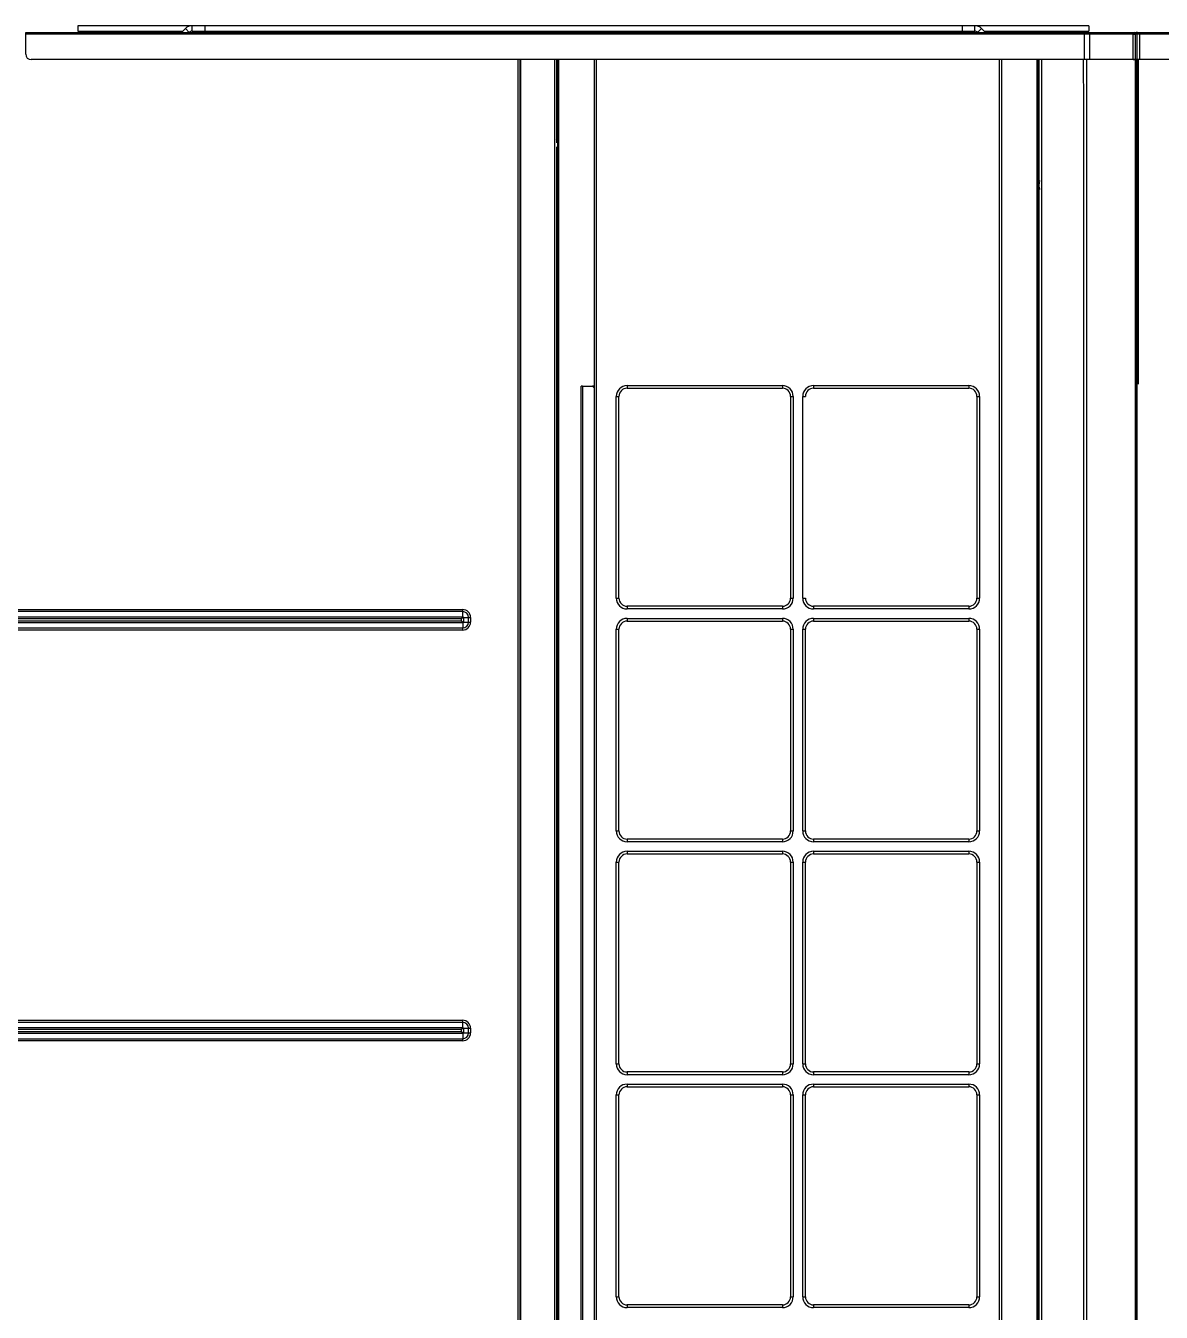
# Model space of a CAD drawing. Header units: millimetres. Extents: x 10547 to 11305, y 9897 to 10391.
# Drawn here: x 11004.63 to 11010.87, y 10156.11 to 10163.18 of the extents above; entities that cross this region are included whole.
import ezdxf

# ---------------------------------------------------------------- set-up
doc = ezdxf.new("R2010")
doc.units = ezdxf.units.MM
doc.layers.add('EHP', color=1, linetype='Continuous')
doc.layers.add('LG-AIRCON', color=240, linetype='Continuous')

# ---------------------------------------------------------------- blocks, each defined once
blk = doc.blocks.new('NEWUXC-1')
at = {"layer": 'LG-AIRCON', "color": 0}
for p, q in [((123.21, 1749.6), (39.04, 1749.6)), ((39.04, 1749.6), (39.04, 1745.6)), ((118.26, 1747.55), (115.31, 1744.6)), ((121.09, 1744.72), (118.26, 1747.55)), ((132.55, 1749.6), (123.21, 1749.6)), ((123.21, 1745.6), (123.21, 1749.6)), ((691.06, 1749.6), (132.54, 1749.6)), ((132.54, 1749.6), (132.54, 1745.6)), ((700.39, 1749.6), (691.05, 1749.6)), ((691.06, 1749.6), (691.06, 1745.6)), ((784.56, 1749.6), (700.39, 1749.6)), ((700.39, 1745.6), (700.39, 1749.6)), ((702.51, 1744.72), (705.34, 1747.55)), ((708.29, 1744.6), (705.34, 1747.55)), ((784.56, 1749.6), (784.56, 1745.6)), ((-821.8, 1724.6), (-821.8, 1743.3)), ((-821.8, 1743.3), (-820.25, 1743.3)), ((-820.5, 1744.6), (-819.33, 1744.6)), ((-820.25, 1743.3), (-820.25, 1724.6)), ((-784.95, 1743.3), (-820.25, 1743.3)), ((-819.33, 1744.6), (-784.03, 1744.6)), ((0.5, 1743.3), (0.5, 1744.6)), ((0.5, 1744.6), (781.2, 1744.6)), ((0.5, 1728.6), (0.5, 1743.3)), ((781.2, 1743.3), (0.5, 1743.3)), ((39.04, 1745.6), (116.32, 1745.6)), ((120.97, 1744.6), (121.09, 1744.72)), ((123.21, 1745.6), (132.55, 1745.6)), ((132.54, 1745.6), (691.06, 1745.6)), ((691.05, 1745.6), (700.39, 1745.6)), ((702.51, 1744.72), (702.63, 1744.6)), ((707.28, 1745.6), (784.56, 1745.6)), ((781.2, 1744.6), (784.03, 1744.6)), ((781.2, 1743.3), (781.2, 1744.6)), ((784.95, 1743.3), (781.2, 1743.3)), ((781.2, 1724.6), (781.2, 1743.3)), ((784.03, 1744.6), (819.33, 1744.6)), ((820.25, 1743.3), (784.95, 1743.3)), ((784.95, 1743.3), (784.95, 1724.6)), ((820.5, 1744.6), (819.33, 1744.6)), ((821.8, 1743.3), (820.25, 1743.3)), ((820.25, 1724.6), (820.25, 1743.3)), ((821.8, 1743.3), (821.8, 1724.6)), ((-821.8, 1724.6), (-820.25, 1724.6)), ((-784.95, 1724.6), (-820.25, 1724.6)), ((781.2, 1724.6), (4.5, 1724.6)), ((363.7, 92.7), (363.7, 1724.59)), ((365, 1724.59), (365, 92.7)), ((365.5, 1724.59), (365.5, 92.7)), ((390.7, 92.7), (390.7, 1724.59)), ((392, 1724.59), (392, 1663.28)), ((393, 92.7), (393, 1724.6)), ((393.5, 1724.6), (393.5, 92.7)), ((420, 92.7), (420, 1724.6)), ((421.3, 1724.6), (421.3, 92.7)), ((718.7, 92.7), (718.7, 1724.6)), ((720, 1724.6), (720, 92.7)), ((746.5, 92.7), (746.5, 1724.6)), ((747, 1724.6), (747, 92.7)), ((747.5, 1647.2), (747.5, 1724.6)), ((748, 1.61), (748, 1724.6)), ((749.5, 1724.6), (749.5, 1.61)), ((784.95, 1724.6), (781.2, 1724.6)), ((820.25, 1724.6), (784.95, 1724.6)), ((821.8, 1724.6), (820.25, 1724.6)), ((821, 1724.6), (821, 1485.1)), ((392.35, 1664.6), (392, 1664.6)), ((392.35, 1663.28), (392.35, 1664.6)), ((392, 1660.27), (392, 92.7)), ((747, 1647.2), (747.5, 1647.2)), ((748, 1647.2), (747.5, 1647.2)), ((747.5, 1617.2), (747, 1617.2)), ((747.5, 1617.2), (748, 1617.2)), ((747.5, 1463.2), (747.5, 1617.2)), ((393, 1514.38), (392, 1514.38)), ((393, 1511.8), (392, 1511.8)), ((393, 1509.5), (392, 1509.5)), ((410.05, 102.25), (410.05, 1483.75)), ((411.05, 1483.75), (410.05, 1483.75)), ((411.05, 1483.75), (411.05, 102.25)), ((411.05, 1483.75), (418.55, 1483.75)), ((420, 1482.3), (418.55, 1483.75)), ((420, 1483.75), (418.55, 1483.75)), ((444, 1484.2), (558.5, 1484.2)), ((444, 1484.2), (444, 1482.2)), ((444, 1482.2), (558.5, 1482.2)), ((558.5, 1484.2), (558.5, 1482.2)), ((581.5, 1484.2), (696, 1484.2)), ((581.5, 1484.2), (581.5, 1482.2)), ((581.5, 1482.2), (696, 1482.2)), ((696, 1484.2), (696, 1482.2)), ((393, 1474.5), (392, 1474.5)), ((393, 1472.5), (392, 1472.5)), ((436, 1327.4), (436, 1476.2)), ((436, 1476.2), (438, 1476.2)), ((438, 1327.4), (438, 1476.2)), ((564.5, 1476.2), (566.5, 1476.2)), ((564.5, 1476.2), (564.5, 1327.4)), ((566.5, 1476.2), (566.5, 1327.4)), ((573.5, 1327.4), (573.5, 1476.2)), ((573.5, 1476.2), (575.5, 1476.2)), ((702, 1476.2), (704, 1476.2)), ((702, 1476.2), (702, 1327.4)), ((704, 1476.2), (704, 1327.4)), ((747.5, 1463.2), (747, 1463.2)), ((747.5, 1463.2), (748, 1463.2)), ((747, 1432.2), (747.5, 1432.2)), ((748, 1432.2), (747.5, 1432.2)), ((747.5, 293.2), (747.5, 1432.2)), ((436, 1327.4), (438, 1327.4)), ((444, 1321.4), (444, 1319.4)), ((558.5, 1321.4), (444, 1321.4)), ((558.5, 1319.4), (444, 1319.4)), ((558.5, 1321.4), (558.5, 1319.4)), ((564.5, 1327.4), (566.5, 1327.4)), ((573.5, 1327.4), (575.5, 1327.4)), ((581.5, 1321.4), (581.5, 1319.4)), ((696, 1321.4), (581.5, 1321.4)), ((696, 1319.4), (581.5, 1319.4)), ((696, 1321.4), (696, 1319.4)), ((702, 1327.4), (704, 1327.4)), ((-322.75, 1319), (322.75, 1319)), ((322.75, 1317.5), (-322.75, 1317.5)), ((-322.75, 1313.7), (322.75, 1313.7)), ((321.75, 1312.2), (-321.75, 1312.2)), ((-321.75, 1310.7), (321.75, 1310.7)), ((321.75, 1310.7), (321.75, 1312.2)), ((322.75, 1317.5), (322.75, 1319)), ((322.75, 1313.7), (322.75, 1317.5)), ((323.25, 1313.2), (327.05, 1313.2)), ((323.25, 1313.2), (323.25, 1309.7)), ((323.25, 1309.7), (327.05, 1309.7)), ((327.05, 1313.2), (328.55, 1313.2)), ((327.05, 1309.7), (327.05, 1313.2)), ((327.05, 1309.7), (328.55, 1309.7)), ((328.55, 1313.2), (328.55, 1309.7)), ((444, 1312.45), (558.5, 1312.45)), ((444, 1312.45), (444, 1310.45)), ((444, 1310.45), (558.5, 1310.45)), ((558.5, 1312.45), (558.5, 1310.45)), ((581.5, 1312.45), (696, 1312.45)), ((581.5, 1312.45), (581.5, 1310.45)), ((581.5, 1310.45), (696, 1310.45)), ((696, 1312.45), (696, 1310.45)), ((322.75, 1309.2), (-322.75, 1309.2)), ((-322.75, 1305.4), (322.75, 1305.4)), ((322.75, 1303.9), (-322.75, 1303.9)), ((322.75, 1309.2), (322.75, 1305.4)), ((322.75, 1303.9), (322.75, 1305.4)), ((436, 1155.65), (436, 1304.45)), ((436, 1304.45), (438, 1304.45)), ((438, 1155.65), (438, 1304.45)), ((564.5, 1304.45), (566.5, 1304.45)), ((564.5, 1304.45), (564.5, 1155.65)), ((566.5, 1304.45), (566.5, 1155.65)), ((573.5, 1155.65), (573.5, 1304.45)), ((573.5, 1304.45), (575.5, 1304.45)), ((575.5, 1155.65), (575.5, 1304.45)), ((702, 1304.45), (704, 1304.45)), ((702, 1304.45), (702, 1155.65)), ((704, 1304.45), (704, 1155.65)), ((436, 1155.65), (438, 1155.65)), ((444, 1149.65), (444, 1147.65)), ((558.5, 1149.65), (444, 1149.65)), ((558.5, 1149.65), (558.5, 1147.65)), ((564.5, 1155.65), (566.5, 1155.65)), ((573.5, 1155.65), (575.5, 1155.65)), ((581.5, 1149.65), (581.5, 1147.65)), ((696, 1149.65), (581.5, 1149.65)), ((696, 1149.65), (696, 1147.65)), ((702, 1155.65), (704, 1155.65)), ((558.5, 1147.65), (444, 1147.65)), ((444, 1140.7), (558.5, 1140.7)), ((444, 1140.7), (444, 1138.7)), ((558.5, 1140.7), (558.5, 1138.7)), ((696, 1147.65), (581.5, 1147.65)), ((581.5, 1140.7), (696, 1140.7)), ((581.5, 1140.7), (581.5, 1138.7)), ((696, 1140.7), (696, 1138.7)), ((436, 983.9), (436, 1132.7)), ((436, 1132.7), (438, 1132.7)), ((438, 983.9), (438, 1132.7)), ((444, 1138.7), (558.5, 1138.7)), ((564.5, 1132.7), (566.5, 1132.7)), ((564.5, 1132.7), (564.5, 983.9)), ((566.5, 1132.7), (566.5, 983.9)), ((573.5, 983.9), (573.5, 1132.7)), ((573.5, 1132.7), (575.5, 1132.7)), ((575.5, 983.9), (575.5, 1132.7)), ((581.5, 1138.7), (696, 1138.7)), ((702, 1132.7), (704, 1132.7)), ((702, 1132.7), (702, 983.9)), ((704, 1132.7), (704, 983.9)), ((-322.75, 1016), (322.75, 1016)), ((322.75, 1014.5), (322.75, 1016)), ((322.75, 1014.5), (-322.75, 1014.5)), ((-322.75, 1010.7), (322.75, 1010.7)), ((322.75, 1006.2), (-322.75, 1006.2)), ((321.75, 1009.2), (-321.75, 1009.2)), ((-321.75, 1007.7), (321.75, 1007.7)), ((321.75, 1007.7), (321.75, 1009.2)), ((322.75, 1010.7), (322.75, 1014.5)), ((322.75, 1006.2), (322.75, 1002.4)), ((323.25, 1010.2), (327.05, 1010.2)), ((323.25, 1010.2), (323.25, 1006.7)), ((323.25, 1006.7), (327.05, 1006.7)), ((327.05, 1010.2), (328.55, 1010.2)), ((327.05, 1006.7), (327.05, 1010.2)), ((327.05, 1006.7), (328.55, 1006.7)), ((328.55, 1010.2), (328.55, 1006.7)), ((-322.75, 1002.4), (322.75, 1002.4)), ((322.75, 1000.9), (-322.75, 1000.9)), ((322.75, 1000.9), (322.75, 1002.4)), ((436, 983.9), (438, 983.9)), ((558.5, 977.9), (444, 977.9)), ((444, 977.9), (444, 975.9)), ((558.5, 977.9), (558.5, 975.9)), ((564.5, 983.9), (566.5, 983.9)), ((573.5, 983.9), (575.5, 983.9)), ((696, 977.9), (581.5, 977.9)), ((581.5, 977.9), (581.5, 975.9)), ((696, 977.9), (696, 975.9)), ((702, 983.9), (704, 983.9)), ((558.5, 975.9), (444, 975.9)), ((444, 968.95), (558.5, 968.95)), ((444, 968.95), (444, 966.95)), ((558.5, 968.95), (558.5, 966.95)), ((696, 975.9), (581.5, 975.9)), ((581.5, 968.95), (696, 968.95)), ((581.5, 968.95), (581.5, 966.95)), ((696, 968.95), (696, 966.95)), ((436, 812.15), (436, 960.95)), ((436, 960.95), (438, 960.95)), ((438, 812.15), (438, 960.95)), ((444, 966.95), (558.5, 966.95)), ((564.5, 960.95), (566.5, 960.95)), ((564.5, 960.95), (564.5, 812.15)), ((566.5, 960.95), (566.5, 812.15)), ((573.5, 812.15), (573.5, 960.95)), ((573.5, 960.95), (575.5, 960.95)), ((575.5, 812.15), (575.5, 960.95)), ((581.5, 966.95), (696, 966.95)), ((702, 960.95), (704, 960.95)), ((702, 960.95), (702, 812.15)), ((704, 960.95), (704, 812.15)), ((436, 812.15), (438, 812.15)), ((564.5, 812.15), (566.5, 812.15)), ((573.5, 812.15), (575.5, 812.15)), ((702, 812.15), (704, 812.15)), ((444, 806.15), (444, 804.15)), ((558.5, 806.15), (444, 806.15)), ((558.5, 804.15), (444, 804.15)), ((558.5, 806.15), (558.5, 804.15)), ((581.5, 806.15), (581.5, 804.15)), ((696, 806.15), (581.5, 806.15)), ((696, 804.15), (581.5, 804.15)), ((696, 806.15), (696, 804.15))]:
    blk.add_line(p, q, dxfattribs=at)
for points in [[(-820, 793.59), (-820, 828.04), (-820, 862.49), (-820, 896.95), (-820, 931.4), (-820, 965.85), (-820, 1000.3), (-820, 1034.75), (-820, 1069.2), (-820, 1103.66), (-820, 1138.11), (-820, 1172.56), (-820, 1207.01), (-820, 1241.46), (-820, 1275.92), (-820, 1310.37), (-820, 1344.82), (-820, 1379.27), (-820, 1413.72), (-820, 1448.17), (-820, 1482.63), (-820, 1517.08), (-820, 1551.53), (-820, 1585.98), (-820, 1620.43), (-820, 1654.89), (-820, 1689.34), (-820, 1724.6)], [(-819.07, 1724.6), (-819.12, 1690.35), (-819.12, 1655.88), (-819.12, 1621.4), (-819.12, 1586.93), (-819.12, 1552.46), (-819.12, 1517.99), (-819.12, 1483.51), (-819.12, 1449.04), (-819.12, 1414.57), (-819.12, 1380.1), (-819.12, 1345.62), (-819.12, 1311.15), (-819.12, 1276.68), (-819.12, 1242.21), (-819.12, 1207.73), (-819.12, 1173.26), (-819.12, 1138.79), (-819.12, 1104.32), (-819.12, 1069.85), (-819.12, 1035.37), (-819.12, 1000.9), (-819.12, 966.43), (-819.12, 931.96), (-819.12, 897.48), (-819.12, 863.01), (-819.12, 828.54), (-819.12, 794.07)], [(780.73, 793.75), (780.73, 828.21), (780.73, 862.67), (780.73, 897.13), (780.73, 931.59), (780.73, 966.05), (780.73, 1000.51), (780.73, 1034.96), (780.73, 1069.42), (780.73, 1103.88), (780.73, 1138.34), (780.73, 1172.8), (780.73, 1207.26), (780.73, 1241.72), (780.73, 1276.18), (780.73, 1310.63), (780.73, 1345.09), (780.73, 1379.55), (780.73, 1414.01), (780.73, 1448.47), (780.73, 1482.93), (780.73, 1517.39), (780.73, 1551.85), (780.73, 1586.3), (780.73, 1620.76), (780.73, 1655.22), (780.73, 1689.68), (780.66, 1724.28)], [(782.9, 1724.6), (782.85, 1690.35), (782.85, 1655.88), (782.85, 1621.4), (782.85, 1586.93), (782.85, 1552.46), (782.85, 1517.99), (782.85, 1483.51), (782.85, 1449.04), (782.85, 1414.57), (782.85, 1380.1), (782.85, 1345.62), (782.85, 1311.15), (782.85, 1276.68), (782.85, 1242.21), (782.85, 1207.73), (782.85, 1173.26), (782.85, 1138.79), (782.85, 1104.32), (782.85, 1069.85), (782.85, 1035.37), (782.85, 1000.9), (782.85, 966.43), (782.85, 931.96), (782.85, 897.48), (782.85, 863.01), (782.85, 828.54), (782.85, 794.07)], [(819.12, 794.07), (819.12, 828.54), (819.12, 863.01), (819.12, 897.48), (819.12, 931.96), (819.12, 966.43), (819.12, 1000.9), (819.12, 1035.37), (819.12, 1069.85), (819.12, 1104.32), (819.12, 1138.79), (819.12, 1173.26), (819.12, 1207.73), (819.12, 1242.21), (819.12, 1276.68), (819.12, 1311.15), (819.12, 1345.62), (819.12, 1380.1), (819.12, 1414.57), (819.12, 1449.04), (819.12, 1483.51), (819.12, 1517.99), (819.12, 1552.46), (819.12, 1586.93), (819.12, 1621.4), (819.12, 1655.88), (819.12, 1685.21), (819.07, 1724.6)], [(820, 1723.95), (820, 1689.58), (820, 1655.12), (820, 1620.66), (820, 1586.2), (820, 1551.75), (820, 1517.29), (820, 1482.83), (820, 1448.38), (820, 1413.92), (820, 1379.47), (820, 1345.01), (820, 1310.55), (820, 1276.1), (820, 1241.64), (820, 1207.18), (820, 1172.73), (820, 1138.27), (820, 1103.81), (820, 1069.36), (820, 1034.9), (820, 1000.44), (820, 965.99), (820, 931.53), (820, 897.07), (820, 862.62), (820, 828.16), (820, 793.7)], [(393, 1659.5), (392.98, 1659.5), (392.96, 1659.5), (392.94, 1659.5), (392.92, 1659.5), (392.9, 1659.5), (392.88, 1659.5), (392.86, 1659.5), (392.84, 1659.5), (392.82, 1659.5), (392.8, 1659.5), (392.78, 1659.5), (392.76, 1659.5), (392.74, 1659.5), (392.72, 1659.5), (392.7, 1659.5), (392.68, 1659.5), (392.66, 1659.5), (392.64, 1659.5), (392.62, 1659.5), (392.6, 1659.5), (392.58, 1659.5), (392.56, 1659.5), (392.54, 1659.5), (392.52, 1659.5), (392.5, 1659.5), (392.48, 1659.5), (392.46, 1659.5), (392.44, 1659.5), (392.42, 1659.5), (392.4, 1659.5), (392.38, 1659.5), (392.36, 1659.5), (392.34, 1659.5), (392.32, 1659.5), (392.3, 1659.5), (392.28, 1659.5), (392.26, 1659.5), (392.24, 1659.5), (392.22, 1659.5), (392.2, 1659.5), (392.18, 1659.5), (392.16, 1659.5), (392.14, 1659.5), (392.12, 1659.5), (392.1, 1659.5), (392.08, 1659.5), (392.06, 1659.5), (392.04, 1659.5), (392.02, 1659.5), (392, 1659.5)], [(747.01, 1635.15), (747.04, 1635.15), (747.07, 1635.15), (747.1, 1635.15), (747.13, 1635.15), (747.16, 1635.15), (747.19, 1635.15), (747.22, 1635.15), (747.25, 1635.15), (747.28, 1635.15), (747.31, 1635.15), (747.34, 1635.15), (747.38, 1635.15), (747.41, 1635.15), (747.44, 1635.15), (747.47, 1635.15), (747.5, 1635.15), (747.53, 1635.15), (747.56, 1635.15), (747.59, 1635.15), (747.62, 1635.15), (747.65, 1635.15), (747.68, 1635.15), (747.71, 1635.15), (747.74, 1635.15), (747.77, 1635.15), (747.8, 1635.15), (747.82, 1635.15), (747.85, 1635.15), (747.88, 1635.15), (747.91, 1635.15), (747.94, 1635.15), (747.97, 1635.15), (748, 1635.15), (748.03, 1635.15), (748.06, 1635.15), (748.09, 1635.15), (748.12, 1635.15), (748.15, 1635.15), (748.18, 1635.15), (748.21, 1635.15), (748.24, 1635.15), (748.27, 1635.15), (748.3, 1635.15), (748.33, 1635.15), (748.36, 1635.15), (748.39, 1635.15), (748.41, 1635.15), (748.44, 1635.15), (748.47, 1635.15), (748.5, 1635.14)], [(748.01, 1634.19), (748, 1634.19), (747.98, 1634.19), (747.96, 1634.19), (747.94, 1634.19), (747.92, 1634.19), (747.9, 1634.19), (747.88, 1634.19), (747.86, 1634.19), (747.84, 1634.19), (747.82, 1634.19), (747.8, 1634.19), (747.78, 1634.19), (747.76, 1634.19), (747.74, 1634.19), (747.72, 1634.19), (747.7, 1634.19), (747.68, 1634.19), (747.66, 1634.19), (747.64, 1634.19), (747.62, 1634.19), (747.6, 1634.19), (747.58, 1634.19), (747.56, 1634.19), (747.55, 1634.19), (747.53, 1634.19), (747.51, 1634.19), (747.49, 1634.19), (747.47, 1634.19), (747.45, 1634.19), (747.43, 1634.19), (747.41, 1634.19), (747.39, 1634.19), (747.37, 1634.19), (747.35, 1634.19), (747.33, 1634.19), (747.31, 1634.19), (747.29, 1634.19), (747.27, 1634.19), (747.25, 1634.19), (747.23, 1634.19), (747.21, 1634.19), (747.19, 1634.19), (747.17, 1634.19), (747.15, 1634.19), (747.13, 1634.19), (747.11, 1634.19), (747.09, 1634.19), (747.07, 1634.19), (747.05, 1634.19), (747.03, 1634.19)], [(747.47, 1634), (747.49, 1634), (747.51, 1634), (747.53, 1634), (747.55, 1634), (747.56, 1634), (747.58, 1634), (747.6, 1634), (747.62, 1634), (747.64, 1634), (747.66, 1634), (747.68, 1634), (747.7, 1634), (747.71, 1634), (747.73, 1634), (747.75, 1634), (747.77, 1634), (747.79, 1634), (747.81, 1634), (747.83, 1634), (747.84, 1634), (747.86, 1634), (747.88, 1634), (747.9, 1634), (747.92, 1634), (747.94, 1634), (747.96, 1634), (747.97, 1634), (747.99, 1634), (748.01, 1634), (748.03, 1634), (748.05, 1634), (748.07, 1634), (748.09, 1634), (748.1, 1634), (748.12, 1634), (748.14, 1634), (748.16, 1634), (748.18, 1634), (748.2, 1634), (748.22, 1634), (748.23, 1634), (748.25, 1634), (748.27, 1634), (748.29, 1634), (748.31, 1634), (748.33, 1634), (748.34, 1634), (748.36, 1634), (748.38, 1634), (748.4, 1634)], [(748.47, 1633.2), (748.45, 1633.2), (748.43, 1633.2), (748.41, 1633.2), (748.39, 1633.2), (748.37, 1633.2), (748.36, 1633.2), (748.34, 1633.2), (748.32, 1633.2), (748.3, 1633.2), (748.28, 1633.2), (748.26, 1633.2), (748.24, 1633.2), (748.22, 1633.2), (748.2, 1633.2), (748.19, 1633.2), (748.17, 1633.2), (748.15, 1633.2), (748.13, 1633.2), (748.11, 1633.2), (748.09, 1633.2), (748.07, 1633.2), (748.05, 1633.2), (748.03, 1633.2), (748.02, 1633.2), (748, 1633.2), (747.98, 1633.2), (747.96, 1633.2), (747.94, 1633.2), (747.92, 1633.2), (747.9, 1633.2), (747.88, 1633.2), (747.86, 1633.2), (747.85, 1633.2), (747.83, 1633.2), (747.81, 1633.2), (747.79, 1633.2), (747.77, 1633.2), (747.75, 1633.2), (747.73, 1633.2), (747.71, 1633.2), (747.69, 1633.2), (747.67, 1633.2), (747.66, 1633.2), (747.64, 1633.2), (747.62, 1633.2), (747.6, 1633.2), (747.58, 1633.2), (747.56, 1633.21), (747.54, 1633.21), (747.52, 1633.21)], [(748.03, 1628.54), (748.01, 1628.54), (747.99, 1628.54), (747.97, 1628.54), (747.95, 1628.54), (747.93, 1628.54), (747.91, 1628.54), (747.89, 1628.54), (747.87, 1628.54), (747.85, 1628.54), (747.83, 1628.54), (747.81, 1628.54), (747.79, 1628.54), (747.77, 1628.54), (747.75, 1628.54), (747.73, 1628.54), (747.71, 1628.54), (747.69, 1628.54), (747.67, 1628.54), (747.65, 1628.54), (747.63, 1628.54), (747.61, 1628.54), (747.59, 1628.54), (747.57, 1628.54), (747.55, 1628.54), (747.54, 1628.54), (747.52, 1628.54), (747.5, 1628.54), (747.48, 1628.54), (747.46, 1628.54), (747.44, 1628.54), (747.42, 1628.54), (747.4, 1628.54), (747.38, 1628.54), (747.36, 1628.54), (747.34, 1628.54), (747.32, 1628.54), (747.3, 1628.54), (747.28, 1628.54), (747.26, 1628.54), (747.24, 1628.54), (747.22, 1628.54), (747.2, 1628.54), (747.18, 1628.54), (747.16, 1628.54), (747.14, 1628.54), (747.12, 1628.54), (747.1, 1628.54), (747.08, 1628.54), (747.06, 1628.54), (747.04, 1628.54)], [(747.05, 1629.35), (747.08, 1629.35), (747.11, 1629.35), (747.15, 1629.35), (747.18, 1629.35), (747.22, 1629.35), (747.25, 1629.35), (747.29, 1629.35), (747.32, 1629.35), (747.35, 1629.35), (747.39, 1629.35), (747.42, 1629.35), (747.45, 1629.35), (747.49, 1629.35), (747.52, 1629.35), (747.56, 1629.35), (747.59, 1629.35), (747.62, 1629.35), (747.66, 1629.35), (747.69, 1629.35), (747.72, 1629.35), (747.76, 1629.35), (747.79, 1629.35), (747.82, 1629.35), (747.86, 1629.35), (747.89, 1629.35), (747.93, 1629.35), (747.96, 1629.35), (747.99, 1629.35), (748.03, 1629.35), (748.06, 1629.35), (748.09, 1629.35), (748.12, 1629.35), (748.16, 1629.35), (748.19, 1629.35), (748.22, 1629.35), (748.26, 1629.35), (748.29, 1629.35), (748.32, 1629.35), (748.36, 1629.35), (748.39, 1629.35), (748.42, 1629.35), (748.45, 1629.35), (748.49, 1629.35), (748.52, 1629.35), (748.55, 1629.35), (748.59, 1629.35), (748.62, 1629.35), (748.65, 1629.35), (748.68, 1629.35), (748.72, 1629.35)], [(748.4, 1629.59), (748.38, 1629.59), (748.36, 1629.59), (748.34, 1629.59), (748.33, 1629.59), (748.31, 1629.59), (748.29, 1629.59), (748.27, 1629.59), (748.25, 1629.59), (748.23, 1629.59), (748.22, 1629.59), (748.2, 1629.59), (748.18, 1629.59), (748.16, 1629.59), (748.14, 1629.59), (748.12, 1629.59), (748.1, 1629.59), (748.09, 1629.59), (748.07, 1629.59), (748.05, 1629.59), (748.03, 1629.59), (748.01, 1629.59), (747.99, 1629.59), (747.97, 1629.59), (747.96, 1629.59), (747.94, 1629.59), (747.92, 1629.59), (747.9, 1629.59), (747.88, 1629.59), (747.86, 1629.59), (747.84, 1629.59), (747.83, 1629.59), (747.81, 1629.59), (747.79, 1629.59), (747.77, 1629.59), (747.75, 1629.59), (747.73, 1629.59), (747.71, 1629.59), (747.7, 1629.59), (747.68, 1629.59), (747.66, 1629.59), (747.64, 1629.59), (747.62, 1629.59), (747.6, 1629.59), (747.58, 1629.59), (747.56, 1629.59), (747.55, 1629.59), (747.53, 1629.59), (747.51, 1629.59), (747.49, 1629.59), (747.47, 1629.59)], [(747.52, 1630.38), (747.54, 1630.38), (747.56, 1630.38), (747.58, 1630.38), (747.6, 1630.38), (747.62, 1630.38), (747.64, 1630.38), (747.66, 1630.38), (747.67, 1630.38), (747.69, 1630.38), (747.71, 1630.38), (747.73, 1630.38), (747.75, 1630.38), (747.77, 1630.38), (747.79, 1630.38), (747.81, 1630.38), (747.83, 1630.38), (747.85, 1630.38), (747.86, 1630.38), (747.88, 1630.38), (747.9, 1630.38), (747.92, 1630.38), (747.94, 1630.38), (747.96, 1630.38), (747.98, 1630.38), (748, 1630.38), (748.02, 1630.38), (748.03, 1630.38), (748.05, 1630.38), (748.07, 1630.38), (748.09, 1630.38), (748.11, 1630.38), (748.13, 1630.38), (748.15, 1630.38), (748.17, 1630.38), (748.19, 1630.38), (748.2, 1630.38), (748.22, 1630.38), (748.24, 1630.38), (748.26, 1630.38), (748.28, 1630.38), (748.3, 1630.38), (748.32, 1630.38), (748.34, 1630.38), (748.36, 1630.38), (748.37, 1630.38), (748.39, 1630.38), (748.41, 1630.38), (748.43, 1630.38), (748.45, 1630.38), (748.47, 1630.38)], [(392, 1548), (392.02, 1548), (392.04, 1548), (392.06, 1548), (392.08, 1548), (392.1, 1548), (392.12, 1548), (392.14, 1548), (392.16, 1548), (392.18, 1547.99), (392.2, 1547.99), (392.22, 1547.99), (392.24, 1547.99), (392.26, 1547.99), (392.28, 1547.99), (392.3, 1547.99), (392.32, 1547.99), (392.34, 1547.99), (392.36, 1547.99), (392.38, 1547.99), (392.4, 1547.99), (392.42, 1547.99), (392.44, 1547.99), (392.46, 1547.99), (392.48, 1547.99), (392.5, 1547.99), (392.52, 1547.99), (392.54, 1547.99), (392.56, 1547.99), (392.58, 1547.99), (392.6, 1547.98), (392.62, 1547.98), (392.64, 1547.98), (392.66, 1547.98), (392.68, 1547.98), (392.7, 1547.98), (392.72, 1547.98), (392.74, 1547.98), (392.76, 1547.98), (392.78, 1547.98), (392.8, 1547.98), (392.82, 1547.98), (392.84, 1547.98), (392.86, 1547.98), (392.88, 1547.98), (392.9, 1547.98), (392.92, 1547.98), (392.94, 1547.98), (392.96, 1547.98), (392.98, 1547.98), (393, 1547.98)], [(393, 1547.35), (392.98, 1547.35), (392.96, 1547.35), (392.94, 1547.35), (392.92, 1547.35), (392.9, 1547.35), (392.88, 1547.35), (392.86, 1547.35), (392.84, 1547.35), (392.82, 1547.35), (392.8, 1547.35), (392.78, 1547.35), (392.76, 1547.35), (392.74, 1547.35), (392.72, 1547.35), (392.7, 1547.35), (392.68, 1547.35), (392.66, 1547.35), (392.64, 1547.35), (392.62, 1547.35), (392.6, 1547.35), (392.58, 1547.35), (392.56, 1547.35), (392.54, 1547.35), (392.52, 1547.35), (392.5, 1547.35), (392.48, 1547.36), (392.46, 1547.36), (392.44, 1547.36), (392.42, 1547.36), (392.4, 1547.36), (392.38, 1547.36), (392.36, 1547.36), (392.34, 1547.36), (392.32, 1547.36), (392.3, 1547.36), (392.28, 1547.36), (392.26, 1547.36), (392.24, 1547.36), (392.22, 1547.36), (392.2, 1547.36), (392.18, 1547.36), (392.16, 1547.36), (392.14, 1547.36), (392.12, 1547.36), (392.1, 1547.36), (392.08, 1547.36), (392.06, 1547.36), (392.04, 1547.36), (392.02, 1547.36), (392, 1547.36)], [(393, 1546.72), (392.98, 1546.72), (392.96, 1546.72), (392.94, 1546.72), (392.92, 1546.72), (392.9, 1546.72), (392.88, 1546.72), (392.86, 1546.72), (392.84, 1546.72), (392.82, 1546.72), (392.8, 1546.72), (392.78, 1546.72), (392.76, 1546.72), (392.74, 1546.72), (392.72, 1546.72), (392.7, 1546.72), (392.68, 1546.72), (392.66, 1546.72), (392.64, 1546.72), (392.62, 1546.72), (392.6, 1546.72), (392.58, 1546.72), (392.56, 1546.72), (392.54, 1546.71), (392.52, 1546.71), (392.5, 1546.71), (392.48, 1546.71), (392.46, 1546.71), (392.44, 1546.71), (392.42, 1546.71), (392.4, 1546.71), (392.38, 1546.71), (392.36, 1546.71), (392.34, 1546.71), (392.32, 1546.71), (392.3, 1546.71), (392.28, 1546.71), (392.26, 1546.71), (392.24, 1546.71), (392.22, 1546.71), (392.2, 1546.71), (392.18, 1546.71), (392.16, 1546.71), (392.14, 1546.71), (392.12, 1546.71), (392.1, 1546.71), (392.08, 1546.71), (392.06, 1546.71), (392.04, 1546.71), (392.02, 1546.71), (392, 1546.71)], [(322.75, 1313.7), (322.74, 1313.66), (322.74, 1313.63), (322.73, 1313.59), (322.72, 1313.56), (322.71, 1313.52), (322.7, 1313.49), (322.69, 1313.46), (322.68, 1313.43), (322.67, 1313.4), (322.66, 1313.37), (322.64, 1313.34), (322.63, 1313.31), (322.61, 1313.28), (322.59, 1313.25), (322.58, 1313.21), (322.56, 1313.18), (322.54, 1313.15), (322.52, 1313.12), (322.5, 1313.09), (322.48, 1313.06), (322.46, 1313.03), (322.44, 1313), (322.41, 1312.97), (322.39, 1312.94), (322.37, 1312.91), (322.34, 1312.88), (322.32, 1312.85), (322.3, 1312.82), (322.27, 1312.8), (322.25, 1312.77), (322.22, 1312.74), (322.2, 1312.71), (322.18, 1312.68), (322.15, 1312.65), (322.13, 1312.62), (322.1, 1312.6), (322.08, 1312.57), (322.05, 1312.54), (322.03, 1312.51), (322, 1312.48), (321.98, 1312.45), (321.95, 1312.43), (321.93, 1312.4), (321.9, 1312.37), (321.88, 1312.34), (321.85, 1312.31), (321.83, 1312.28), (321.8, 1312.26), (321.78, 1312.23), (321.75, 1312.2)], [(323.25, 1313.2), (323.22, 1313.2), (323.18, 1313.19), (323.15, 1313.18), (323.12, 1313.18), (323.09, 1313.17), (323.05, 1313.16), (323.02, 1313.15), (322.99, 1313.13), (322.95, 1313.12), (322.92, 1313.11), (322.89, 1313.09), (322.86, 1313.08), (322.83, 1313.06), (322.79, 1313.04), (322.76, 1313.03), (322.73, 1313.01), (322.7, 1312.99), (322.67, 1312.97), (322.64, 1312.95), (322.61, 1312.93), (322.58, 1312.91), (322.55, 1312.88), (322.52, 1312.86), (322.49, 1312.84), (322.46, 1312.82), (322.43, 1312.79), (322.4, 1312.77), (322.37, 1312.75), (322.35, 1312.72), (322.32, 1312.7), (322.29, 1312.67), (322.26, 1312.65), (322.23, 1312.63), (322.2, 1312.6), (322.17, 1312.58), (322.15, 1312.55), (322.12, 1312.53), (322.09, 1312.5), (322.06, 1312.48), (322.03, 1312.45), (322, 1312.43), (321.98, 1312.4), (321.95, 1312.38), (321.92, 1312.35), (321.89, 1312.33), (321.86, 1312.3), (321.83, 1312.28), (321.81, 1312.25), (321.78, 1312.23), (321.75, 1312.2)], [(321.75, 1310.7), (321.78, 1310.67), (321.8, 1310.64), (321.83, 1310.62), (321.85, 1310.59), (321.88, 1310.56), (321.9, 1310.53), (321.93, 1310.5), (321.95, 1310.47), (321.98, 1310.45), (322, 1310.42), (322.03, 1310.39), (322.05, 1310.36), (322.08, 1310.33), (322.1, 1310.3), (322.13, 1310.28), (322.15, 1310.25), (322.18, 1310.22), (322.2, 1310.19), (322.22, 1310.16), (322.25, 1310.13), (322.27, 1310.1), (322.3, 1310.08), (322.32, 1310.05), (322.34, 1310.02), (322.37, 1309.99), (322.39, 1309.96), (322.41, 1309.93), (322.44, 1309.9), (322.46, 1309.87), (322.48, 1309.84), (322.5, 1309.81), (322.52, 1309.78), (322.54, 1309.75), (322.56, 1309.72), (322.58, 1309.69), (322.59, 1309.65), (322.61, 1309.62), (322.63, 1309.59), (322.64, 1309.56), (322.66, 1309.53), (322.67, 1309.5), (322.68, 1309.47), (322.69, 1309.44), (322.7, 1309.41), (322.71, 1309.38), (322.72, 1309.34), (322.73, 1309.31), (322.74, 1309.27), (322.74, 1309.24), (322.75, 1309.2)], [(321.75, 1310.7), (321.78, 1310.67), (321.81, 1310.65), (321.83, 1310.62), (321.86, 1310.6), (321.89, 1310.57), (321.92, 1310.55), (321.95, 1310.52), (321.98, 1310.5), (322, 1310.47), (322.03, 1310.45), (322.06, 1310.42), (322.09, 1310.4), (322.12, 1310.37), (322.15, 1310.35), (322.17, 1310.32), (322.2, 1310.3), (322.23, 1310.27), (322.26, 1310.25), (322.29, 1310.23), (322.32, 1310.2), (322.35, 1310.18), (322.37, 1310.15), (322.4, 1310.13), (322.43, 1310.11), (322.46, 1310.08), (322.49, 1310.06), (322.52, 1310.04), (322.55, 1310.02), (322.58, 1309.99), (322.61, 1309.97), (322.64, 1309.95), (322.67, 1309.93), (322.7, 1309.91), (322.73, 1309.89), (322.76, 1309.87), (322.79, 1309.86), (322.83, 1309.84), (322.86, 1309.82), (322.89, 1309.81), (322.92, 1309.79), (322.95, 1309.78), (322.99, 1309.77), (323.02, 1309.75), (323.05, 1309.74), (323.09, 1309.73), (323.12, 1309.72), (323.15, 1309.72), (323.18, 1309.71), (323.22, 1309.7), (323.25, 1309.7)], [(322.75, 1313.7), (322.76, 1313.69), (322.77, 1313.68), (322.78, 1313.68), (322.79, 1313.67), (322.8, 1313.66), (322.82, 1313.65), (322.83, 1313.64), (322.84, 1313.63), (322.85, 1313.62), (322.86, 1313.61), (322.87, 1313.61), (322.88, 1313.6), (322.89, 1313.59), (322.9, 1313.58), (322.91, 1313.57), (322.92, 1313.56), (322.94, 1313.55), (322.95, 1313.54), (322.96, 1313.53), (322.97, 1313.52), (322.98, 1313.51), (322.99, 1313.5), (323, 1313.49), (323.01, 1313.48), (323.02, 1313.47), (323.03, 1313.46), (323.04, 1313.45), (323.05, 1313.44), (323.06, 1313.43), (323.07, 1313.42), (323.08, 1313.41), (323.09, 1313.4), (323.1, 1313.39), (323.11, 1313.37), (323.12, 1313.36), (323.13, 1313.35), (323.14, 1313.34), (323.15, 1313.33), (323.16, 1313.32), (323.16, 1313.31), (323.17, 1313.3), (323.18, 1313.29), (323.19, 1313.28), (323.2, 1313.27), (323.21, 1313.25), (323.22, 1313.24), (323.23, 1313.23), (323.23, 1313.22), (323.24, 1313.21), (323.25, 1313.2)], [(323.25, 1309.7), (323.24, 1309.69), (323.23, 1309.68), (323.23, 1309.67), (323.22, 1309.66), (323.21, 1309.65), (323.2, 1309.63), (323.19, 1309.62), (323.18, 1309.61), (323.17, 1309.6), (323.16, 1309.59), (323.16, 1309.58), (323.15, 1309.57), (323.14, 1309.56), (323.13, 1309.55), (323.12, 1309.54), (323.11, 1309.53), (323.1, 1309.51), (323.09, 1309.5), (323.08, 1309.49), (323.07, 1309.48), (323.06, 1309.47), (323.05, 1309.46), (323.04, 1309.45), (323.03, 1309.44), (323.02, 1309.43), (323.01, 1309.42), (323, 1309.41), (322.99, 1309.4), (322.98, 1309.39), (322.97, 1309.38), (322.96, 1309.37), (322.95, 1309.36), (322.94, 1309.35), (322.92, 1309.34), (322.91, 1309.33), (322.9, 1309.32), (322.89, 1309.31), (322.88, 1309.3), (322.87, 1309.29), (322.86, 1309.29), (322.85, 1309.28), (322.84, 1309.27), (322.83, 1309.26), (322.82, 1309.25), (322.8, 1309.24), (322.79, 1309.23), (322.78, 1309.22), (322.77, 1309.22), (322.76, 1309.21), (322.75, 1309.2)], [(322.75, 1010.7), (322.74, 1010.66), (322.74, 1010.63), (322.73, 1010.59), (322.72, 1010.56), (322.71, 1010.52), (322.7, 1010.49), (322.69, 1010.46), (322.68, 1010.43), (322.67, 1010.4), (322.66, 1010.37), (322.64, 1010.34), (322.63, 1010.31), (322.61, 1010.28), (322.59, 1010.25), (322.58, 1010.21), (322.56, 1010.18), (322.54, 1010.15), (322.52, 1010.12), (322.5, 1010.09), (322.48, 1010.06), (322.46, 1010.03), (322.44, 1010), (322.41, 1009.97), (322.39, 1009.94), (322.37, 1009.91), (322.34, 1009.88), (322.32, 1009.85), (322.3, 1009.82), (322.27, 1009.8), (322.25, 1009.77), (322.22, 1009.74), (322.2, 1009.71), (322.18, 1009.68), (322.15, 1009.65), (322.13, 1009.62), (322.1, 1009.6), (322.08, 1009.57), (322.05, 1009.54), (322.03, 1009.51), (322, 1009.48), (321.98, 1009.45), (321.95, 1009.43), (321.93, 1009.4), (321.9, 1009.37), (321.88, 1009.34), (321.85, 1009.31), (321.83, 1009.28), (321.8, 1009.26), (321.78, 1009.23), (321.75, 1009.2)], [(323.25, 1010.2), (323.22, 1010.2), (323.18, 1010.19), (323.15, 1010.18), (323.12, 1010.18), (323.09, 1010.17), (323.05, 1010.16), (323.02, 1010.15), (322.99, 1010.13), (322.95, 1010.12), (322.92, 1010.11), (322.89, 1010.09), (322.86, 1010.08), (322.83, 1010.06), (322.79, 1010.04), (322.76, 1010.03), (322.73, 1010.01), (322.7, 1009.99), (322.67, 1009.97), (322.64, 1009.95), (322.61, 1009.93), (322.58, 1009.91), (322.55, 1009.88), (322.52, 1009.86), (322.49, 1009.84), (322.46, 1009.82), (322.43, 1009.79), (322.4, 1009.77), (322.37, 1009.75), (322.35, 1009.72), (322.32, 1009.7), (322.29, 1009.67), (322.26, 1009.65), (322.23, 1009.63), (322.2, 1009.6), (322.17, 1009.58), (322.15, 1009.55), (322.12, 1009.53), (322.09, 1009.5), (322.06, 1009.48), (322.03, 1009.45), (322, 1009.43), (321.98, 1009.4), (321.95, 1009.38), (321.92, 1009.35), (321.89, 1009.33), (321.86, 1009.3), (321.83, 1009.28), (321.81, 1009.25), (321.78, 1009.23), (321.75, 1009.2)], [(321.75, 1007.7), (321.78, 1007.67), (321.8, 1007.64), (321.83, 1007.62), (321.85, 1007.59), (321.88, 1007.56), (321.9, 1007.53), (321.93, 1007.5), (321.95, 1007.47), (321.98, 1007.45), (322, 1007.42), (322.03, 1007.39), (322.05, 1007.36), (322.08, 1007.33), (322.1, 1007.3), (322.13, 1007.28), (322.15, 1007.25), (322.18, 1007.22), (322.2, 1007.19), (322.22, 1007.16), (322.25, 1007.13), (322.27, 1007.1), (322.3, 1007.08), (322.32, 1007.05), (322.34, 1007.02), (322.37, 1006.99), (322.39, 1006.96), (322.41, 1006.93), (322.44, 1006.9), (322.46, 1006.87), (322.48, 1006.84), (322.5, 1006.81), (322.52, 1006.78), (322.54, 1006.75), (322.56, 1006.72), (322.58, 1006.69), (322.59, 1006.66), (322.61, 1006.62), (322.63, 1006.59), (322.64, 1006.56), (322.66, 1006.53), (322.67, 1006.5), (322.68, 1006.47), (322.69, 1006.44), (322.7, 1006.41), (322.71, 1006.38), (322.72, 1006.34), (322.73, 1006.31), (322.74, 1006.27), (322.74, 1006.24), (322.75, 1006.2)], [(321.75, 1007.7), (321.78, 1007.67), (321.81, 1007.65), (321.83, 1007.62), (321.86, 1007.6), (321.89, 1007.57), (321.92, 1007.55), (321.95, 1007.52), (321.98, 1007.5), (322, 1007.47), (322.03, 1007.45), (322.06, 1007.42), (322.09, 1007.4), (322.12, 1007.37), (322.15, 1007.35), (322.17, 1007.32), (322.2, 1007.3), (322.23, 1007.27), (322.26, 1007.25), (322.29, 1007.23), (322.32, 1007.2), (322.35, 1007.18), (322.37, 1007.15), (322.4, 1007.13), (322.43, 1007.11), (322.46, 1007.08), (322.49, 1007.06), (322.52, 1007.04), (322.55, 1007.02), (322.58, 1006.99), (322.61, 1006.97), (322.64, 1006.95), (322.67, 1006.93), (322.7, 1006.91), (322.73, 1006.89), (322.76, 1006.87), (322.79, 1006.86), (322.83, 1006.84), (322.86, 1006.82), (322.89, 1006.81), (322.92, 1006.79), (322.95, 1006.78), (322.99, 1006.77), (323.02, 1006.75), (323.05, 1006.74), (323.09, 1006.73), (323.12, 1006.72), (323.15, 1006.72), (323.18, 1006.71), (323.22, 1006.7), (323.25, 1006.7)], [(322.75, 1010.7), (322.76, 1010.69), (322.77, 1010.68), (322.78, 1010.68), (322.79, 1010.67), (322.8, 1010.66), (322.82, 1010.65), (322.83, 1010.64), (322.84, 1010.63), (322.85, 1010.62), (322.86, 1010.61), (322.87, 1010.61), (322.88, 1010.6), (322.89, 1010.59), (322.9, 1010.58), (322.91, 1010.57), (322.92, 1010.56), (322.94, 1010.55), (322.95, 1010.54), (322.96, 1010.53), (322.97, 1010.52), (322.98, 1010.51), (322.99, 1010.5), (323, 1010.49), (323.01, 1010.48), (323.02, 1010.47), (323.03, 1010.46), (323.04, 1010.45), (323.05, 1010.44), (323.06, 1010.43), (323.07, 1010.42), (323.08, 1010.41), (323.09, 1010.4), (323.1, 1010.39), (323.11, 1010.37), (323.12, 1010.36), (323.13, 1010.35), (323.14, 1010.34), (323.15, 1010.33), (323.16, 1010.32), (323.16, 1010.31), (323.17, 1010.3), (323.18, 1010.29), (323.19, 1010.28), (323.2, 1010.27), (323.21, 1010.25), (323.22, 1010.24), (323.23, 1010.23), (323.23, 1010.22), (323.24, 1010.21), (323.25, 1010.2)], [(323.25, 1006.7), (323.24, 1006.69), (323.23, 1006.68), (323.23, 1006.67), (323.22, 1006.66), (323.21, 1006.65), (323.2, 1006.63), (323.19, 1006.62), (323.18, 1006.61), (323.17, 1006.6), (323.16, 1006.59), (323.16, 1006.58), (323.15, 1006.57), (323.14, 1006.56), (323.13, 1006.55), (323.12, 1006.54), (323.11, 1006.53), (323.1, 1006.51), (323.09, 1006.5), (323.08, 1006.49), (323.07, 1006.48), (323.06, 1006.47), (323.05, 1006.46), (323.04, 1006.45), (323.03, 1006.44), (323.02, 1006.43), (323.01, 1006.42), (323, 1006.41), (322.99, 1006.4), (322.98, 1006.39), (322.97, 1006.38), (322.96, 1006.37), (322.95, 1006.36), (322.94, 1006.35), (322.92, 1006.34), (322.91, 1006.33), (322.9, 1006.32), (322.89, 1006.31), (322.88, 1006.3), (322.87, 1006.29), (322.86, 1006.29), (322.85, 1006.28), (322.84, 1006.27), (322.83, 1006.26), (322.82, 1006.25), (322.8, 1006.24), (322.79, 1006.23), (322.78, 1006.23), (322.77, 1006.22), (322.76, 1006.21), (322.75, 1006.2)]]:
    blk.add_lwpolyline(points, dxfattribs=at)
for centre, radius, start, end in [((123.21, 1742.6), 7, 90, 135), ((700.39, 1742.6), 7, 45, 90), ((-820.5, 1743.3), 1.3, 90, 180), ((123.21, 1742.6), 3, 90, 135), ((700.39, 1742.6), 3, 45, 90), ((820.5, 1743.3), 1.3, 0, 90), ((4.5, 1728.6), 4, 180, 270), ((391.35, 1664.6), 1, 0, 49.41417), ((444, 1476.2), 8, 90, 180), ((444, 1476.2), 6, 90, 180), ((558.5, 1476.2), 8, 0, 90), ((558.5, 1476.2), 6, 0, 90), ((581.5, 1476.2), 8, 90, 180), ((581.5, 1476.2), 6, 90, 180), ((696, 1476.2), 8, 0, 90), ((696, 1476.2), 6, 0, 90), ((444, 1327.4), 8, 180, 270), ((444, 1327.4), 6, 180, 270), ((558.5, 1327.4), 8, 270, 0), ((558.5, 1327.4), 6, 270, 0), ((581.5, 1327.4), 8, 180, 270), ((581.5, 1327.4), 6, 180, 270), ((696, 1327.4), 8, 270, 0), ((696, 1327.4), 6, 270, 0), ((322.75, 1313.2), 5.8, 0, 90), ((322.75, 1313.2), 4.3, 0, 90), ((322.75, 1309.7), 5.8, 270, 0), ((322.75, 1309.7), 4.3, 270, 0), ((444, 1304.45), 8, 90, 180), ((444, 1304.45), 6, 90, 180), ((558.5, 1304.45), 8, 0, 90), ((558.5, 1304.45), 6, 0, 90), ((581.5, 1304.45), 8, 90, 180), ((581.5, 1304.45), 6, 90, 180), ((696, 1304.45), 8, 0, 90), ((696, 1304.45), 6, 0, 90), ((444, 1155.65), 8, 180, 270), ((444, 1155.65), 6, 180, 270), ((558.5, 1155.65), 8, 270, 0), ((558.5, 1155.65), 6, 270, 0), ((581.5, 1155.65), 8, 180, 270), ((581.5, 1155.65), 6, 180, 270), ((696, 1155.65), 8, 270, 0), ((696, 1155.65), 6, 270, 0), ((444, 1132.7), 8, 90, 180), ((558.5, 1132.7), 8, 0, 90), ((581.5, 1132.7), 8, 90, 180), ((696, 1132.7), 8, 0, 90), ((444, 1132.7), 6, 90, 180), ((558.5, 1132.7), 6, 0, 90), ((581.5, 1132.7), 6, 90, 180), ((696, 1132.7), 6, 0, 90), ((322.75, 1010.2), 5.8, 0, 90), ((322.75, 1010.2), 4.3, 0, 90), ((322.75, 1006.7), 5.8, 270, 0), ((322.75, 1006.7), 4.3, 270, 0), ((444, 983.9), 8, 180, 270), ((444, 983.9), 6, 180, 270), ((558.5, 983.9), 8, 270, 0), ((558.5, 983.9), 6, 270, 0), ((581.5, 983.9), 8, 180, 270), ((581.5, 983.9), 6, 180, 270), ((696, 983.9), 8, 270, 0), ((696, 983.9), 6, 270, 0), ((444, 960.95), 8, 90, 180), ((558.5, 960.95), 8, 0, 90), ((581.5, 960.95), 8, 90, 180), ((696, 960.95), 8, 0, 90), ((444, 960.95), 6, 90, 180), ((558.5, 960.95), 6, 0, 90), ((581.5, 960.95), 6, 90, 180), ((696, 960.95), 6, 0, 90), ((444, 812.15), 8, 180, 270), ((444, 812.15), 6, 180, 270), ((558.5, 812.15), 8, 270, 0), ((558.5, 812.15), 6, 270, 0), ((581.5, 812.15), 8, 180, 270), ((581.5, 812.15), 6, 180, 270), ((696, 812.15), 8, 270, 0), ((696, 812.15), 6, 270, 0)]:
    blk.add_arc(centre, radius, start, end, dxfattribs=at)
for centre, start_param, end_param in [((-819.33, 1743.3), 3.141593, 4.712389), ((784.03, 1743.3), 1.570796, 3.141593), ((819.33, 1743.3), 1.570796, 3.141593)]:
    blk.add_ellipse(centre, major_axis=(0, -1.3), ratio=0.707107, start_param=start_param, end_param=end_param, dxfattribs=at)
blk = doc.blocks.new('NEWUXC+UXC-1')
at = {"layer": 'EHP', "color": 0}
for p in [(0, 0), (1639, 0)]:
    blk.add_blockref('NEWUXC-1', p, dxfattribs=at)

msp = doc.modelspace()

# ---------------------------------------------------------------- block references
at = {"layer": 'LG-AIRCON', "color": 1, "xscale": 0.007449840356167105, "yscale": 0.007449840356167105, "zscale": 0.007449840356167105}
msp.add_blockref('NEWUXC+UXC-1', (11004.6311, 10150.1423), dxfattribs=at)

doc.saveas('drawing.dxf')
